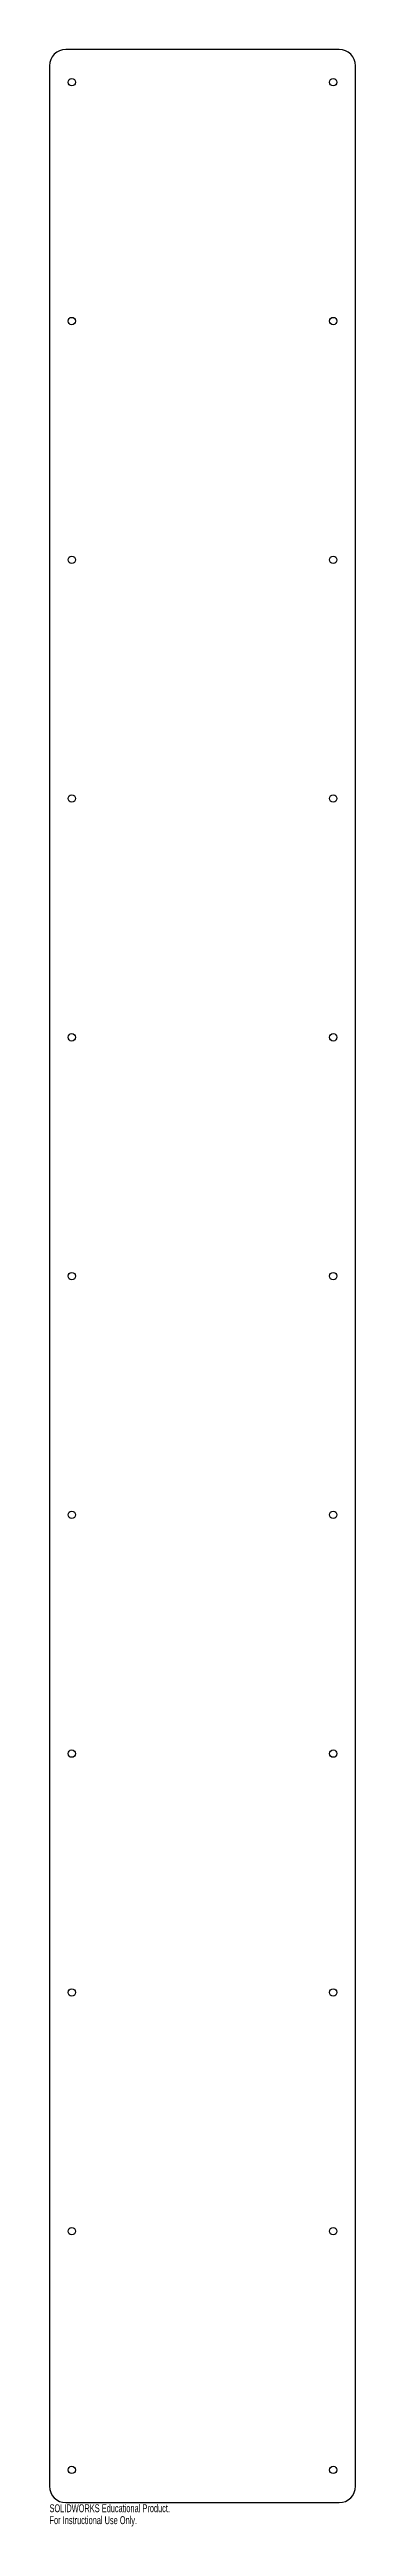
# Model space of a CAD drawing. Header units: millimetres. Extents: x 0 to 187, y -15 to 1500.
import ezdxf

# ---------------------------------------------------------------- set-up
doc = ezdxf.new("R2010")
doc.units = ezdxf.units.MM
doc.styles.add('SLDTEXTSTYLE0', font='TXT', dxfattribs={"width": 0.7})

msp = doc.modelspace()

# ---------------------------------------------------------------- linework, layer by layer
at = {"color": 7, "linetype": 'Continuous', "lineweight": 25}
for p, q in [((177.2, 1500), (10, 1500)), ((0, 1490), (0, 10)), ((187.2, 10), (187.2, 1490)), ((10, 0), (177.2, 0))]:
    msp.add_line(p, q, dxfattribs=at)
for centre in [(13.6, 1480), (173.6, 1480), (13.6, 1334), (173.6, 1334), (13.6, 1188), (173.6, 1188), (13.6, 1042), (173.6, 1042), (13.6, 896), (173.6, 896), (13.6, 750), (173.6, 750), (13.6, 604), (173.6, 604), (13.6, 458), (173.6, 458), (13.6, 312), (173.6, 312), (13.6, 166), (173.6, 166), (13.6, 20), (173.6, 20)]:
    msp.add_circle(centre, 2.25, dxfattribs=at)
for centre, start, end in [((10, 1490), 90, 180), ((177.2, 1490), 0, 90), ((10, 10), 180, 270), ((177.2, 10), 270, 0)]:
    msp.add_arc(centre, 10, start, end, dxfattribs=at)

# ---------------------------------------------------------------- texts
at = {"color": 7, "linetype": 'Continuous', "char_height": 4.834, "attachment_point": 1, "style": 'SLDTEXTSTYLE0'}
for s, insert in [('SOLIDWORKS Educational Product.', (0, -1)), ('For Instructional Use Only.', (0, -8.3))]:
    msp.add_mtext(s, dxfattribs=dict(at, insert=insert))

doc.saveas('drawing.dxf')
